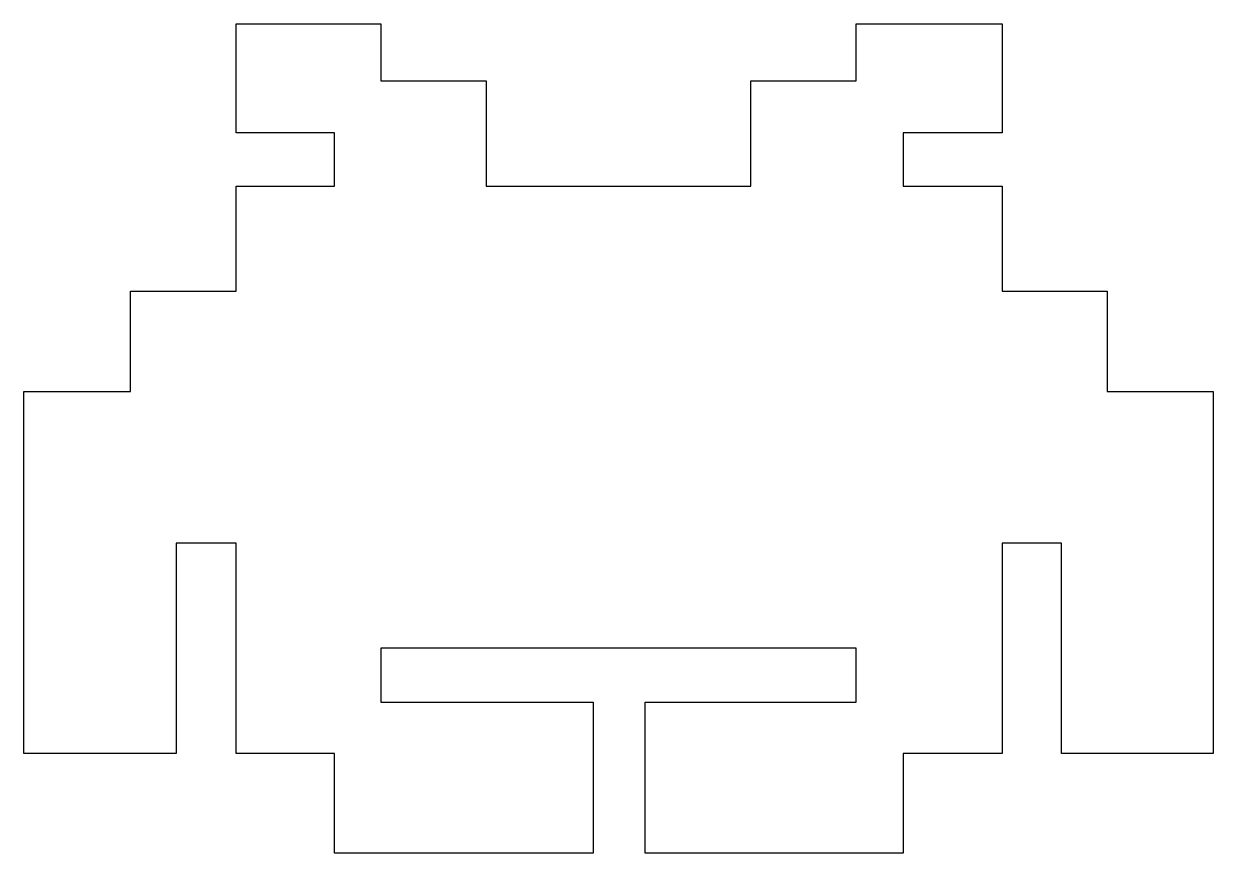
# Model space of a CAD drawing. Extents: x 2 to 64.9, y 1.4 to 45.3.
import ezdxf

# ---------------------------------------------------------------- set-up
doc = ezdxf.new("R2010")
doc.units = 0
doc.layers.get('0').update_dxf_attribs({"linetype": 'CONTINUOUS'})

msp = doc.modelspace()

# ---------------------------------------------------------------- linework, layer by layer
at = {"color": 7}
msp.add_lwpolyline([(18.422027, 4.062357), (18.422027, 6.697607), (15.818527, 6.697607), (13.215027, 6.697607), (13.215027, 12.269732), (13.215027, 17.841859), (11.627527, 17.841859), (10.040027, 17.841859), (10.040027, 12.269732), (10.040027, 6.697607), (6.007777, 6.697607), (1.975527, 6.697607), (1.975527, 16.286107), (1.975527, 25.874609), (4.801277, 25.874609), (7.627027, 25.874609), (7.627027, 28.525734), (7.627027, 31.176859), (10.421027, 31.176859), (13.215027, 31.176859), (13.215027, 33.954984), (13.215027, 36.733109), (15.818527, 36.733109), (18.422027, 36.733109), (18.422027, 38.145984), (18.422027, 39.558859), (15.818527, 39.558859), (13.215027, 39.558859), (13.215027, 42.448109), (13.215027, 45.337359), (17.040902, 45.337359), (20.866777, 45.337359), (20.866777, 43.829234), (20.866777, 42.321109), (23.660777, 42.321109), (26.454777, 42.321109), (26.454777, 39.527109), (26.454777, 36.733109), (33.455652, 36.733109), (40.456525, 36.733109), (40.456525, 39.527109), (40.456525, 42.321109), (43.250525, 42.321109), (46.044525, 42.321109), (46.044525, 43.829234), (46.044525, 45.337359), (49.90215, 45.337359), (53.759775, 45.337359), (53.759775, 42.448109), (53.759775, 39.558859), (51.1404, 39.558859), (48.521025, 39.558859), (48.521025, 38.145984), (48.521025, 36.733109), (51.1404, 36.733109), (53.759775, 36.733109), (53.759775, 33.954984), (53.759775, 31.176859), (56.5379, 31.176859), (59.316025, 31.176859), (59.316025, 28.525734), (59.316025, 25.874609), (62.1259, 25.874609), (64.935775, 25.874609), (64.935775, 16.286107), (64.935775, 6.697607), (60.9194, 6.697607), (56.903025, 6.697607), (56.903025, 12.269732), (56.903025, 17.841859), (55.3314, 17.841859), (53.759775, 17.841859), (53.759775, 12.269732), (53.759775, 6.697607), (51.1404, 6.697607), (48.521025, 6.697607), (48.521025, 4.062357), (48.521025, 1.427107), (41.694775, 1.427107), (34.868527, 1.427107), (34.868527, 5.427607), (34.868527, 9.428107), (40.456525, 9.428107), (46.044525, 9.428107), (46.044525, 10.856857), (46.044525, 12.285607), (33.455652, 12.285607), (20.866777, 12.285607), (20.866777, 10.856857), (20.866777, 9.428107), (26.486527, 9.428107), (32.106277, 9.428107), (32.106277, 5.427607), (32.106277, 1.427107), (25.264152, 1.427107), (18.422027, 1.427107), (18.422027, 4.062357), (18.422027, 4.062357)], close=True, dxfattribs=at)

doc.saveas('drawing.dxf')
